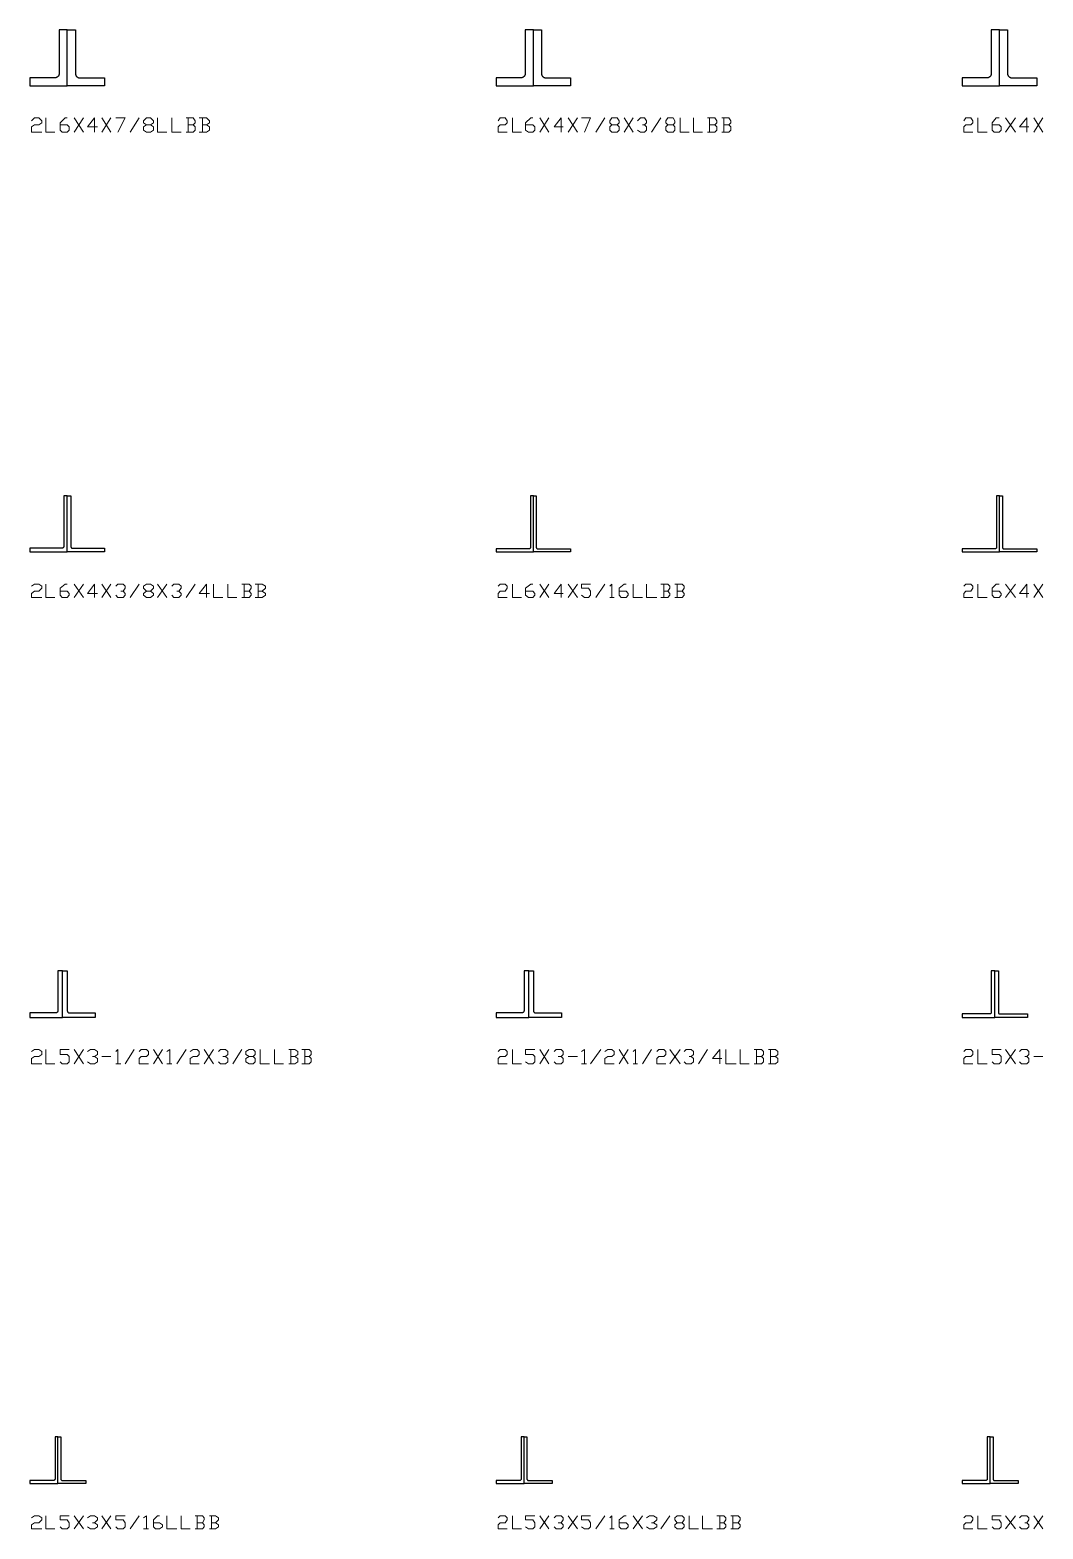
# Model space of a CAD drawing. Header units: inches. Extents: x 0 to 985, y -1555 to 12.
# Drawn here: x 0 to 108.7, y -754.9 to -594 of the extents above; entities that cross this region are included whole.
import ezdxf

# ---------------------------------------------------------------- set-up
doc = ezdxf.new("R2010")
doc.units = ezdxf.units.IN
doc.header["$MEASUREMENT"] = 0
doc.layers.add('AISC_STEEL', color=7, linetype='Continuous')

msp = doc.modelspace()

# ---------------------------------------------------------------- linework, layer by layer
at = {"color": 3, "lineweight": 0}
for points in [[(0.16, -603.76), (0.49, -603.43), (0.93, -603.43), (1.26, -603.76), (1.26, -603.98), (0.93, -604.19), (0.49, -604.19), (0.16, -604.41), (0.16, -604.96), (1.26, -604.96)], [(1.69, -603.43), (1.69, -604.96), (2.67, -604.96)], [(3.22, -604.19), (3.98, -604.19), (4.2, -604.41), (4.2, -604.74), (3.98, -604.96), (3.44, -604.96), (3.22, -604.74), (3.22, -603.98), (3.76, -603.43), (3.98, -603.43)], [(4.75, -604.96), (5.73, -603.43)], [(4.75, -603.43), (5.73, -604.96)], [(7.25, -604.41), (6.16, -604.41), (6.93, -603.43), (6.93, -604.96)], [(7.69, -604.96), (8.67, -603.43)], [(7.69, -603.43), (8.67, -604.96)], [(9.22, -603.43), (10.2, -603.43), (9.43, -604.96)], [(10.74, -604.96), (11.72, -603.43)], [(12.92, -604.19), (13.25, -604.41), (13.25, -604.74), (12.92, -604.96), (12.49, -604.96), (12.16, -604.74), (12.16, -604.41), (12.49, -604.19), (12.92, -604.19), (13.25, -603.98), (13.25, -603.76), (12.92, -603.43), (12.49, -603.43), (12.16, -603.76), (12.16, -603.98), (12.49, -604.19)], [(13.69, -603.43), (13.69, -604.96), (14.67, -604.96)], [(15.21, -603.43), (15.21, -604.96), (16.2, -604.96)], [(17.5, -604.19), (17.72, -603.98), (17.72, -603.76), (17.5, -603.43), (16.74, -603.43)], [(16.74, -604.96), (17.5, -604.96), (17.72, -604.74), (17.72, -604.41), (17.5, -604.19), (16.96, -604.19)], [(16.96, -603.43), (16.96, -604.96)], [(18.92, -604.19), (19.25, -603.98), (19.25, -603.76), (18.92, -603.43), (18.16, -603.43)], [(18.16, -604.96), (18.92, -604.96), (19.25, -604.74), (19.25, -604.41), (18.92, -604.19), (18.49, -604.19)], [(18.49, -603.43), (18.49, -604.96)], [(50.22, -603.76), (50.44, -603.43), (50.98, -603.43), (51.2, -603.76), (51.2, -603.98), (50.98, -604.19), (50.44, -604.19), (50.22, -604.41), (50.22, -604.96), (51.2, -604.96)], [(51.75, -603.43), (51.75, -604.96), (52.73, -604.96)], [(53.16, -604.19), (53.93, -604.19), (54.15, -604.41), (54.15, -604.74), (53.93, -604.96), (53.49, -604.96), (53.16, -604.74), (53.16, -603.98), (53.71, -603.43), (53.93, -603.43)], [(54.69, -604.96), (55.67, -603.43)], [(54.69, -603.43), (55.67, -604.96)], [(57.2, -604.41), (56.22, -604.41), (56.98, -603.43), (56.98, -604.96)], [(57.74, -604.96), (58.73, -603.43)], [(57.74, -603.43), (58.73, -604.96)], [(59.16, -603.43), (60.14, -603.43), (59.49, -604.96)], [(60.69, -604.96), (61.67, -603.43)], [(62.98, -604.19), (63.2, -604.41), (63.2, -604.74), (62.98, -604.96), (62.43, -604.96), (62.22, -604.74), (62.22, -604.41), (62.43, -604.19), (62.98, -604.19), (63.2, -603.98), (63.2, -603.76), (62.98, -603.43), (62.43, -603.43), (62.22, -603.76), (62.22, -603.98), (62.43, -604.19)], [(63.74, -604.96), (64.72, -603.43)], [(63.74, -603.43), (64.72, -604.96)], [(65.16, -603.76), (65.49, -603.43), (65.92, -603.43), (66.14, -603.76), (66.14, -603.98), (65.92, -604.19), (65.7, -604.19)], [(65.92, -604.19), (66.14, -604.41), (66.14, -604.74), (65.92, -604.96), (65.49, -604.96), (65.16, -604.74)], [(66.69, -604.96), (67.67, -603.43)], [(68.98, -604.19), (69.19, -604.41), (69.19, -604.74), (68.98, -604.96), (68.43, -604.96), (68.21, -604.74), (68.21, -604.41), (68.43, -604.19), (68.98, -604.19), (69.19, -603.98), (69.19, -603.76), (68.98, -603.43), (68.43, -603.43), (68.21, -603.76), (68.21, -603.98), (68.43, -604.19)], [(69.74, -603.43), (69.74, -604.96), (70.72, -604.96)], [(71.16, -603.43), (71.16, -604.96), (72.14, -604.96)], [(73.45, -604.19), (73.67, -603.98), (73.67, -603.76), (73.45, -603.43), (72.68, -603.43)], [(72.68, -604.96), (73.45, -604.96), (73.67, -604.74), (73.67, -604.41), (73.45, -604.19), (72.9, -604.19)], [(72.9, -603.43), (72.9, -604.96)], [(74.97, -604.19), (75.19, -603.98), (75.19, -603.76), (74.97, -603.43), (74.21, -603.43)], [(74.21, -604.96), (74.97, -604.96), (75.19, -604.74), (75.19, -604.41), (74.97, -604.19), (74.43, -604.19)], [(74.43, -603.43), (74.43, -604.96)], [(100.17, -603.76), (100.38, -603.43), (100.93, -603.43), (101.15, -603.76), (101.15, -603.98), (100.93, -604.19), (100.38, -604.19), (100.17, -604.41), (100.17, -604.96), (101.15, -604.96)], [(101.69, -603.43), (101.69, -604.96), (102.67, -604.96)], [(103.22, -604.19), (103.98, -604.19), (104.2, -604.41), (104.2, -604.74), (103.98, -604.96), (103.44, -604.96), (103.22, -604.74), (103.22, -603.98), (103.65, -603.43), (103.98, -603.43)], [(104.64, -604.96), (105.73, -603.43)], [(104.64, -603.43), (105.73, -604.96)], [(107.14, -604.41), (106.16, -604.41), (106.93, -603.43), (106.93, -604.96)], [(107.69, -604.96), (108.67, -603.43)], [(107.69, -603.43), (108.67, -604.96)], [(0.16, -653.7), (0.49, -653.48), (0.93, -653.48), (1.26, -653.7), (1.26, -653.92), (0.93, -654.25), (0.49, -654.25), (0.16, -654.47), (0.16, -654.9), (1.26, -654.9)], [(1.69, -653.48), (1.69, -654.9), (2.67, -654.9)], [(3.22, -654.25), (3.98, -654.25), (4.2, -654.47), (4.2, -654.68), (3.98, -654.9), (3.44, -654.9), (3.22, -654.68), (3.22, -653.92), (3.76, -653.48), (3.98, -653.48)], [(4.75, -654.9), (5.73, -653.48)], [(4.75, -653.48), (5.73, -654.9)], [(7.25, -654.47), (6.16, -654.47), (6.93, -653.48), (6.93, -654.9)], [(7.69, -654.9), (8.67, -653.48)], [(7.69, -653.48), (8.67, -654.9)], [(9.22, -653.7), (9.43, -653.48), (9.98, -653.48), (10.2, -653.7), (10.2, -653.92), (9.98, -654.25), (9.76, -654.25)], [(9.98, -654.25), (10.2, -654.47), (10.2, -654.68), (9.98, -654.9), (9.43, -654.9), (9.22, -654.68)], [(10.74, -654.9), (11.72, -653.48)], [(12.92, -654.25), (13.25, -654.47), (13.25, -654.68), (12.92, -654.9), (12.49, -654.9), (12.16, -654.68), (12.16, -654.47), (12.49, -654.25), (12.92, -654.25), (13.25, -653.92), (13.25, -653.7), (12.92, -653.48), (12.49, -653.48), (12.16, -653.7), (12.16, -653.92), (12.49, -654.25)], [(13.69, -654.9), (14.67, -653.48)], [(13.69, -653.48), (14.67, -654.9)], [(15.21, -653.7), (15.43, -653.48), (15.98, -653.48), (16.2, -653.7), (16.2, -653.92), (15.98, -654.25), (15.76, -654.25)], [(15.98, -654.25), (16.2, -654.47), (16.2, -654.68), (15.98, -654.9), (15.43, -654.9), (15.21, -654.68)], [(16.74, -654.9), (17.72, -653.48)], [(19.25, -654.47), (18.16, -654.47), (18.92, -653.48), (18.92, -654.9)], [(19.69, -653.48), (19.69, -654.9), (20.67, -654.9)], [(21.21, -653.48), (21.21, -654.9), (22.19, -654.9)], [(23.5, -654.25), (23.72, -653.92), (23.72, -653.7), (23.5, -653.48), (22.74, -653.48)], [(22.74, -654.9), (23.5, -654.9), (23.72, -654.68), (23.72, -654.47), (23.5, -654.25), (22.96, -654.25)], [(22.96, -653.48), (22.96, -654.9)], [(24.92, -654.25), (25.25, -653.92), (25.25, -653.7), (24.92, -653.48), (24.16, -653.48)], [(24.16, -654.9), (24.92, -654.9), (25.25, -654.68), (25.25, -654.47), (24.92, -654.25), (24.48, -654.25)], [(24.48, -653.48), (24.48, -654.9)], [(50.22, -653.7), (50.44, -653.48), (50.98, -653.48), (51.2, -653.7), (51.2, -653.92), (50.98, -654.25), (50.44, -654.25), (50.22, -654.47), (50.22, -654.9), (51.2, -654.9)], [(51.75, -653.48), (51.75, -654.9), (52.73, -654.9)], [(53.16, -654.25), (53.93, -654.25), (54.15, -654.47), (54.15, -654.68), (53.93, -654.9), (53.49, -654.9), (53.16, -654.68), (53.16, -653.92), (53.71, -653.48), (53.93, -653.48)], [(54.69, -654.9), (55.67, -653.48)], [(54.69, -653.48), (55.67, -654.9)], [(57.2, -654.47), (56.22, -654.47), (56.98, -653.48), (56.98, -654.9)], [(57.74, -654.9), (58.73, -653.48)], [(57.74, -653.48), (58.73, -654.9)], [(59.16, -654.68), (59.49, -654.9), (59.93, -654.9), (60.14, -654.68), (60.14, -654.25), (59.93, -653.92), (59.16, -653.92), (59.16, -653.48), (60.14, -653.48)], [(60.69, -654.9), (61.67, -653.48)], [(62.22, -653.7), (62.43, -653.48), (62.43, -654.9)], [(63.2, -654.25), (63.96, -654.25), (64.18, -654.47), (64.18, -654.68), (63.96, -654.9), (63.41, -654.9), (63.2, -654.68), (63.2, -653.92), (63.74, -653.48), (63.96, -653.48)], [(64.72, -653.48), (64.72, -654.9), (65.7, -654.9)], [(66.14, -653.48), (66.14, -654.9), (67.23, -654.9)], [(68.43, -654.25), (68.65, -653.92), (68.65, -653.7), (68.43, -653.48), (67.67, -653.48)], [(67.67, -654.9), (68.43, -654.9), (68.65, -654.68), (68.65, -654.47), (68.43, -654.25), (67.99, -654.25)], [(67.99, -653.48), (67.99, -654.9)], [(69.96, -654.25), (70.18, -653.92), (70.18, -653.7), (69.96, -653.48), (69.19, -653.48)], [(69.19, -654.9), (69.96, -654.9), (70.18, -654.68), (70.18, -654.47), (69.96, -654.25), (69.41, -654.25)], [(69.41, -653.48), (69.41, -654.9)], [(100.17, -653.7), (100.38, -653.48), (100.93, -653.48), (101.15, -653.7), (101.15, -653.92), (100.93, -654.25), (100.38, -654.25), (100.17, -654.47), (100.17, -654.9), (101.15, -654.9)], [(101.69, -653.48), (101.69, -654.9), (102.67, -654.9)], [(103.22, -654.25), (103.98, -654.25), (104.2, -654.47), (104.2, -654.68), (103.98, -654.9), (103.44, -654.9), (103.22, -654.68), (103.22, -653.92), (103.65, -653.48), (103.98, -653.48)], [(104.64, -654.9), (105.73, -653.48)], [(104.64, -653.48), (105.73, -654.9)], [(107.14, -654.47), (106.16, -654.47), (106.93, -653.48), (106.93, -654.9)], [(107.69, -654.9), (108.67, -653.48)], [(107.69, -653.48), (108.67, -654.9)], [(62.22, -654.9), (62.65, -654.9)], [(0.16, -703.65), (0.49, -703.43), (0.93, -703.43), (1.26, -703.65), (1.26, -703.98), (0.93, -704.19), (0.49, -704.19), (0.16, -704.41), (0.16, -704.96), (1.26, -704.96)], [(1.69, -703.43), (1.69, -704.96), (2.67, -704.96)], [(3.22, -704.74), (3.44, -704.96), (3.98, -704.96), (4.2, -704.74), (4.2, -704.19), (3.98, -703.98), (3.22, -703.98), (3.22, -703.43), (4.2, -703.43)], [(4.75, -704.96), (5.73, -703.43)], [(4.75, -703.43), (5.73, -704.96)], [(6.16, -703.65), (6.49, -703.43), (6.93, -703.43), (7.25, -703.65), (7.25, -703.98), (6.93, -704.19), (6.71, -704.19)], [(6.93, -704.19), (7.25, -704.41), (7.25, -704.74), (6.93, -704.96), (6.49, -704.96), (6.16, -704.74)], [(7.69, -704.19), (8.67, -704.19)], [(9.22, -703.65), (9.43, -703.43), (9.43, -704.96)], [(10.2, -704.96), (11.18, -703.43)], [(11.72, -703.65), (11.94, -703.43), (12.49, -703.43), (12.71, -703.65), (12.71, -703.98), (12.49, -704.19), (11.94, -704.19), (11.72, -704.41), (11.72, -704.96), (12.71, -704.96)], [(13.25, -704.96), (14.23, -703.43)], [(13.25, -703.43), (14.23, -704.96)], [(14.67, -703.65), (15, -703.43), (15, -704.96)], [(15.76, -704.96), (16.74, -703.43)], [(17.18, -703.65), (17.5, -703.43), (17.94, -703.43), (18.16, -703.65), (18.16, -703.98), (17.94, -704.19), (17.5, -704.19), (17.18, -704.41), (17.18, -704.96), (18.16, -704.96)], [(18.7, -704.96), (19.69, -703.43)], [(18.7, -703.43), (19.69, -704.96)], [(20.23, -703.65), (20.45, -703.43), (20.99, -703.43), (21.21, -703.65), (21.21, -703.98), (20.99, -704.19), (20.67, -704.19)], [(20.99, -704.19), (21.21, -704.41), (21.21, -704.74), (20.99, -704.96), (20.45, -704.96), (20.23, -704.74)], [(21.76, -704.96), (22.74, -703.43)], [(23.94, -704.19), (24.16, -704.41), (24.16, -704.74), (23.94, -704.96), (23.5, -704.96), (23.17, -704.74), (23.17, -704.41), (23.5, -704.19), (23.94, -704.19), (24.16, -703.98), (24.16, -703.65), (23.94, -703.43), (23.5, -703.43), (23.17, -703.65), (23.17, -703.98), (23.5, -704.19)], [(24.7, -703.43), (24.7, -704.96), (25.68, -704.96)], [(26.23, -703.43), (26.23, -704.96), (27.21, -704.96)], [(28.41, -704.19), (28.74, -703.98), (28.74, -703.65), (28.41, -703.43), (27.75, -703.43)], [(27.75, -704.96), (28.41, -704.96), (28.74, -704.74), (28.74, -704.41), (28.41, -704.19), (27.97, -704.19)], [(27.97, -703.43), (27.97, -704.96)], [(29.94, -704.19), (30.15, -703.98), (30.15, -703.65), (29.94, -703.43), (29.17, -703.43)], [(29.17, -704.96), (29.94, -704.96), (30.15, -704.74), (30.15, -704.41), (29.94, -704.19), (29.5, -704.19)], [(29.5, -703.43), (29.5, -704.96)], [(50.22, -703.65), (50.44, -703.43), (50.98, -703.43), (51.2, -703.65), (51.2, -703.98), (50.98, -704.19), (50.44, -704.19), (50.22, -704.41), (50.22, -704.96), (51.2, -704.96)], [(51.75, -703.43), (51.75, -704.96), (52.73, -704.96)], [(53.16, -704.74), (53.49, -704.96), (53.93, -704.96), (54.15, -704.74), (54.15, -704.19), (53.93, -703.98), (53.16, -703.98), (53.16, -703.43), (54.15, -703.43)], [(54.69, -704.96), (55.67, -703.43)], [(54.69, -703.43), (55.67, -704.96)], [(56.22, -703.65), (56.44, -703.43), (56.98, -703.43), (57.2, -703.65), (57.2, -703.98), (56.98, -704.19), (56.65, -704.19)], [(56.98, -704.19), (57.2, -704.41), (57.2, -704.74), (56.98, -704.96), (56.44, -704.96), (56.22, -704.74)], [(57.74, -704.19), (58.73, -704.19)], [(59.16, -703.65), (59.49, -703.43), (59.49, -704.96)], [(60.14, -704.96), (61.23, -703.43)], [(61.67, -703.65), (62, -703.43), (62.43, -703.43), (62.65, -703.65), (62.65, -703.98), (62.43, -704.19), (62, -704.19), (61.67, -704.41), (61.67, -704.96), (62.65, -704.96)], [(63.2, -704.96), (64.18, -703.43)], [(63.2, -703.43), (64.18, -704.96)], [(64.72, -703.65), (64.94, -703.43), (64.94, -704.96)], [(65.7, -704.96), (66.69, -703.43)], [(67.23, -703.65), (67.45, -703.43), (67.99, -703.43), (68.21, -703.65), (68.21, -703.98), (67.99, -704.19), (67.45, -704.19), (67.23, -704.41), (67.23, -704.96), (68.21, -704.96)], [(68.65, -704.96), (69.74, -703.43)], [(68.65, -703.43), (69.74, -704.96)], [(70.18, -703.65), (70.39, -703.43), (70.94, -703.43), (71.16, -703.65), (71.16, -703.98), (70.94, -704.19), (70.72, -704.19)], [(70.94, -704.19), (71.16, -704.41), (71.16, -704.74), (70.94, -704.96), (70.39, -704.96), (70.18, -704.74)], [(71.7, -704.96), (72.68, -703.43)], [(74.21, -704.41), (73.23, -704.41), (73.99, -703.43), (73.99, -704.96)], [(74.65, -703.43), (74.65, -704.96), (75.74, -704.96)], [(76.17, -703.43), (76.17, -704.96), (77.16, -704.96)], [(78.46, -704.19), (78.68, -703.98), (78.68, -703.65), (78.46, -703.43), (77.7, -703.43)], [(77.7, -704.96), (78.46, -704.96), (78.68, -704.74), (78.68, -704.41), (78.46, -704.19), (77.92, -704.19)], [(77.92, -703.43), (77.92, -704.96)], [(79.99, -704.19), (80.21, -703.98), (80.21, -703.65), (79.99, -703.43), (79.23, -703.43)], [(79.23, -704.96), (79.99, -704.96), (80.21, -704.74), (80.21, -704.41), (79.99, -704.19), (79.45, -704.19)], [(79.45, -703.43), (79.45, -704.96)], [(100.17, -703.65), (100.38, -703.43), (100.93, -703.43), (101.15, -703.65), (101.15, -703.98), (100.93, -704.19), (100.38, -704.19), (100.17, -704.41), (100.17, -704.96), (101.15, -704.96)], [(101.69, -703.43), (101.69, -704.96), (102.67, -704.96)], [(103.22, -704.74), (103.44, -704.96), (103.98, -704.96), (104.2, -704.74), (104.2, -704.19), (103.98, -703.98), (103.22, -703.98), (103.22, -703.43), (104.2, -703.43)], [(104.64, -704.96), (105.73, -703.43)], [(104.64, -703.43), (105.73, -704.96)], [(106.16, -703.65), (106.38, -703.43), (106.93, -703.43), (107.14, -703.65), (107.14, -703.98), (106.93, -704.19), (106.71, -704.19)], [(106.93, -704.19), (107.14, -704.41), (107.14, -704.74), (106.93, -704.96), (106.38, -704.96), (106.16, -704.74)], [(107.69, -704.19), (108.67, -704.19)], [(9.22, -704.96), (9.76, -704.96)], [(14.67, -704.96), (15.21, -704.96)], [(59.16, -704.96), (59.71, -704.96)], [(64.72, -704.96), (65.16, -704.96)], [(0.16, -753.7), (0.49, -753.48), (0.93, -753.48), (1.26, -753.7), (1.26, -753.92), (0.93, -754.25), (0.49, -754.25), (0.16, -754.47), (0.16, -754.9), (1.26, -754.9)], [(1.69, -753.48), (1.69, -754.9), (2.67, -754.9)], [(3.22, -754.68), (3.44, -754.9), (3.98, -754.9), (4.2, -754.68), (4.2, -754.25), (3.98, -753.92), (3.22, -753.92), (3.22, -753.48), (4.2, -753.48)], [(4.75, -754.9), (5.73, -753.48)], [(4.75, -753.48), (5.73, -754.9)], [(6.16, -753.7), (6.49, -753.48), (6.93, -753.48), (7.25, -753.7), (7.25, -753.92), (6.93, -754.25), (6.71, -754.25)], [(6.93, -754.25), (7.25, -754.47), (7.25, -754.68), (6.93, -754.9), (6.49, -754.9), (6.16, -754.68)], [(7.69, -754.9), (8.67, -753.48)], [(7.69, -753.48), (8.67, -754.9)], [(9.22, -754.68), (9.43, -754.9), (9.98, -754.9), (10.2, -754.68), (10.2, -754.25), (9.98, -753.92), (9.22, -753.92), (9.22, -753.48), (10.2, -753.48)], [(10.74, -754.9), (11.72, -753.48)], [(12.16, -753.7), (12.49, -753.48), (12.49, -754.9)], [(13.25, -754.25), (13.91, -754.25), (14.23, -754.47), (14.23, -754.68), (13.91, -754.9), (13.47, -754.9), (13.25, -754.68), (13.25, -753.92), (13.69, -753.48), (13.91, -753.48)], [(14.67, -753.48), (14.67, -754.9), (15.76, -754.9)], [(16.2, -753.48), (16.2, -754.9), (17.18, -754.9)], [(18.49, -754.25), (18.7, -753.92), (18.7, -753.7), (18.49, -753.48), (17.72, -753.48)], [(17.72, -754.9), (18.49, -754.9), (18.7, -754.68), (18.7, -754.47), (18.49, -754.25), (17.94, -754.25)], [(17.94, -753.48), (17.94, -754.9)], [(19.9, -754.25), (20.23, -753.92), (20.23, -753.7), (19.9, -753.48), (19.25, -753.48)], [(19.25, -754.9), (19.9, -754.9), (20.23, -754.68), (20.23, -754.47), (19.9, -754.25), (19.47, -754.25)], [(19.47, -753.48), (19.47, -754.9)], [(50.22, -753.7), (50.44, -753.48), (50.98, -753.48), (51.2, -753.7), (51.2, -753.92), (50.98, -754.25), (50.44, -754.25), (50.22, -754.47), (50.22, -754.9), (51.2, -754.9)], [(51.75, -753.48), (51.75, -754.9), (52.73, -754.9)], [(53.16, -754.68), (53.49, -754.9), (53.93, -754.9), (54.15, -754.68), (54.15, -754.25), (53.93, -753.92), (53.16, -753.92), (53.16, -753.48), (54.15, -753.48)], [(54.69, -754.9), (55.67, -753.48)], [(54.69, -753.48), (55.67, -754.9)], [(56.22, -753.7), (56.44, -753.48), (56.98, -753.48), (57.2, -753.7), (57.2, -753.92), (56.98, -754.25), (56.65, -754.25)], [(56.98, -754.25), (57.2, -754.47), (57.2, -754.68), (56.98, -754.9), (56.44, -754.9), (56.22, -754.68)], [(57.74, -754.9), (58.73, -753.48)], [(57.74, -753.48), (58.73, -754.9)], [(59.16, -754.68), (59.49, -754.9), (59.93, -754.9), (60.14, -754.68), (60.14, -754.25), (59.93, -753.92), (59.16, -753.92), (59.16, -753.48), (60.14, -753.48)], [(60.69, -754.9), (61.67, -753.48)], [(62.22, -753.7), (62.43, -753.48), (62.43, -754.9)], [(63.2, -754.25), (63.96, -754.25), (64.18, -754.47), (64.18, -754.68), (63.96, -754.9), (63.41, -754.9), (63.2, -754.68), (63.2, -753.92), (63.74, -753.48), (63.96, -753.48)], [(64.72, -754.9), (65.7, -753.48)], [(64.72, -753.48), (65.7, -754.9)], [(66.14, -753.7), (66.47, -753.48), (66.9, -753.48), (67.23, -753.7), (67.23, -753.92), (66.9, -754.25), (66.69, -754.25)], [(66.9, -754.25), (67.23, -754.47), (67.23, -754.68), (66.9, -754.9), (66.47, -754.9), (66.14, -754.68)], [(67.67, -754.9), (68.65, -753.48)], [(69.96, -754.25), (70.18, -754.47), (70.18, -754.68), (69.96, -754.9), (69.41, -754.9), (69.19, -754.68), (69.19, -754.47), (69.41, -754.25), (69.96, -754.25), (70.18, -753.92), (70.18, -753.7), (69.96, -753.48), (69.41, -753.48), (69.19, -753.7), (69.19, -753.92), (69.41, -754.25)], [(70.72, -753.48), (70.72, -754.9), (71.7, -754.9)], [(72.14, -753.48), (72.14, -754.9), (73.23, -754.9)], [(74.43, -754.25), (74.65, -753.92), (74.65, -753.7), (74.43, -753.48), (73.67, -753.48)], [(73.67, -754.9), (74.43, -754.9), (74.65, -754.68), (74.65, -754.47), (74.43, -754.25), (73.99, -754.25)], [(73.99, -753.48), (73.99, -754.9)], [(75.96, -754.25), (76.17, -753.92), (76.17, -753.7), (75.96, -753.48), (75.19, -753.48)], [(75.19, -754.9), (75.96, -754.9), (76.17, -754.68), (76.17, -754.47), (75.96, -754.25), (75.41, -754.25)], [(75.41, -753.48), (75.41, -754.9)], [(100.17, -753.7), (100.38, -753.48), (100.93, -753.48), (101.15, -753.7), (101.15, -753.92), (100.93, -754.25), (100.38, -754.25), (100.17, -754.47), (100.17, -754.9), (101.15, -754.9)], [(101.69, -753.48), (101.69, -754.9), (102.67, -754.9)], [(103.22, -754.68), (103.44, -754.9), (103.98, -754.9), (104.2, -754.68), (104.2, -754.25), (103.98, -753.92), (103.22, -753.92), (103.22, -753.48), (104.2, -753.48)], [(104.64, -754.9), (105.73, -753.48)], [(104.64, -753.48), (105.73, -754.9)], [(106.16, -753.7), (106.38, -753.48), (106.93, -753.48), (107.14, -753.7), (107.14, -753.92), (106.93, -754.25), (106.71, -754.25)], [(106.93, -754.25), (107.14, -754.47), (107.14, -754.68), (106.93, -754.9), (106.38, -754.9), (106.16, -754.68)], [(107.69, -754.9), (108.67, -753.48)], [(107.69, -753.48), (108.67, -754.9)], [(12.16, -754.9), (12.71, -754.9)], [(62.22, -754.9), (62.65, -754.9)]]:
    msp.add_lwpolyline(points, dxfattribs=at)
at = {"layer": 'AISC_STEEL'}
for points in [[(0, -600), (4, -600), (4, -594), (3.12, -594), (3.12, -598.69), (3.12, -598.72), (3.12, -598.75), (3.12, -598.78), (3.11, -598.81), (3.1, -598.83), (3.09, -598.86), (3.08, -598.89), (3.06, -598.91), (3.04, -598.94), (3.03, -598.96), (3.01, -598.99), (2.99, -599.01), (2.96, -599.03), (2.94, -599.04), (2.91, -599.06), (2.89, -599.08), (2.86, -599.09), (2.83, -599.1), (2.81, -599.11), (2.78, -599.12), (2.75, -599.12), (2.72, -599.12), (2.69, -599.12), (0, -599.12)], [(8, -600), (4, -600), (4, -594), (4.88, -594), (4.88, -598.69), (4.88, -598.72), (4.88, -598.75), (4.88, -598.78), (4.89, -598.81), (4.9, -598.83), (4.91, -598.86), (4.92, -598.89), (4.94, -598.91), (4.96, -598.94), (4.97, -598.96), (4.99, -598.99), (5.01, -599.01), (5.04, -599.03), (5.06, -599.04), (5.09, -599.06), (5.11, -599.08), (5.14, -599.09), (5.17, -599.1), (5.19, -599.11), (5.22, -599.12), (5.25, -599.12), (5.28, -599.12), (5.31, -599.12), (8, -599.12)], [(50, -600), (54, -600), (54, -594), (53.12, -594), (53.12, -598.69), (53.12, -598.72), (53.12, -598.75), (53.12, -598.78), (53.11, -598.81), (53.1, -598.83), (53.09, -598.86), (53.08, -598.89), (53.06, -598.91), (53.04, -598.94), (53.03, -598.96), (53.01, -598.99), (52.99, -599.01), (52.96, -599.03), (52.94, -599.04), (52.91, -599.06), (52.89, -599.08), (52.86, -599.09), (52.83, -599.1), (52.81, -599.11), (52.78, -599.12), (52.75, -599.12), (52.72, -599.12), (52.69, -599.12), (50, -599.12)], [(58, -600), (54, -600), (54, -594), (54.88, -594), (54.88, -598.69), (54.88, -598.72), (54.88, -598.75), (54.88, -598.78), (54.89, -598.81), (54.9, -598.83), (54.91, -598.86), (54.92, -598.89), (54.94, -598.91), (54.96, -598.94), (54.97, -598.96), (54.99, -598.99), (55.01, -599.01), (55.04, -599.03), (55.06, -599.04), (55.09, -599.06), (55.11, -599.08), (55.14, -599.09), (55.17, -599.1), (55.19, -599.11), (55.22, -599.12), (55.25, -599.12), (55.28, -599.12), (55.31, -599.12), (58, -599.12)], [(100, -600), (104, -600), (104, -594), (103.12, -594), (103.12, -598.69), (103.12, -598.72), (103.12, -598.75), (103.12, -598.78), (103.11, -598.81), (103.1, -598.83), (103.09, -598.86), (103.08, -598.89), (103.06, -598.91), (103.04, -598.94), (103.03, -598.96), (103.01, -598.99), (102.99, -599.01), (102.96, -599.03), (102.94, -599.04), (102.91, -599.06), (102.89, -599.08), (102.86, -599.09), (102.83, -599.1), (102.81, -599.11), (102.78, -599.12), (102.75, -599.12), (102.72, -599.12), (102.69, -599.12), (100, -599.12)], [(108, -600), (104, -600), (104, -594), (104.88, -594), (104.88, -598.69), (104.88, -598.72), (104.88, -598.75), (104.88, -598.78), (104.89, -598.81), (104.9, -598.83), (104.91, -598.86), (104.92, -598.89), (104.94, -598.91), (104.96, -598.94), (104.97, -598.96), (104.99, -598.99), (105.01, -599.01), (105.04, -599.03), (105.06, -599.04), (105.09, -599.06), (105.11, -599.08), (105.14, -599.09), (105.17, -599.1), (105.19, -599.11), (105.22, -599.12), (105.25, -599.12), (105.28, -599.12), (105.31, -599.12), (108, -599.12)], [(0, -650), (4, -650), (4, -644), (3.62, -644), (3.62, -649.44), (3.62, -649.46), (3.62, -649.49), (3.61, -649.51), (3.6, -649.53), (3.59, -649.55), (3.57, -649.57), (3.55, -649.59), (3.53, -649.6), (3.51, -649.61), (3.49, -649.62), (3.46, -649.62), (3.44, -649.62), (0, -649.62)], [(8, -650), (4, -650), (4, -644), (4.38, -644), (4.38, -649.44), (4.38, -649.46), (4.38, -649.49), (4.39, -649.51), (4.4, -649.53), (4.41, -649.55), (4.43, -649.57), (4.45, -649.59), (4.47, -649.6), (4.49, -649.61), (4.51, -649.62), (4.54, -649.62), (4.56, -649.62), (8, -649.62)], [(50, -650), (54, -650), (54, -644), (53.69, -644), (53.69, -649.53), (53.69, -649.55), (53.68, -649.57), (53.68, -649.59), (53.67, -649.61), (53.65, -649.63), (53.64, -649.64), (53.63, -649.65), (53.61, -649.67), (53.59, -649.68), (53.57, -649.68), (53.55, -649.69), (53.53, -649.69), (50, -649.69)], [(58, -650), (54, -650), (54, -644), (54.31, -644), (54.31, -649.53), (54.31, -649.55), (54.32, -649.57), (54.32, -649.59), (54.33, -649.61), (54.35, -649.63), (54.36, -649.64), (54.37, -649.65), (54.39, -649.67), (54.41, -649.68), (54.43, -649.68), (54.45, -649.69), (54.47, -649.69), (58, -649.69)], [(100, -650), (104, -650), (104, -644), (103.69, -644), (103.69, -649.53), (103.69, -649.55), (103.68, -649.57), (103.68, -649.59), (103.67, -649.61), (103.65, -649.63), (103.64, -649.64), (103.63, -649.65), (103.61, -649.67), (103.59, -649.68), (103.57, -649.68), (103.55, -649.69), (103.53, -649.69), (100, -649.69)], [(108, -650), (104, -650), (104, -644), (104.31, -644), (104.31, -649.53), (104.31, -649.55), (104.32, -649.57), (104.32, -649.59), (104.33, -649.61), (104.35, -649.63), (104.36, -649.64), (104.37, -649.65), (104.39, -649.67), (104.41, -649.68), (104.43, -649.68), (104.45, -649.69), (104.47, -649.69), (108, -649.69)], [(0, -700), (3.5, -700), (3.5, -695), (3, -695), (3, -699.25), (3, -699.28), (2.99, -699.31), (2.99, -699.33), (2.98, -699.36), (2.96, -699.38), (2.95, -699.41), (2.93, -699.43), (2.91, -699.45), (2.88, -699.46), (2.86, -699.48), (2.83, -699.49), (2.81, -699.49), (2.78, -699.5), (2.75, -699.5), (0, -699.5)], [(7, -700), (3.5, -700), (3.5, -695), (4, -695), (4, -699.25), (4, -699.28), (4.01, -699.31), (4.01, -699.33), (4.02, -699.36), (4.04, -699.38), (4.05, -699.41), (4.07, -699.43), (4.09, -699.45), (4.12, -699.46), (4.14, -699.48), (4.17, -699.49), (4.19, -699.49), (4.22, -699.5), (4.25, -699.5), (7, -699.5)], [(50, -700), (53.5, -700), (53.5, -695), (53, -695), (53, -699.25), (53, -699.28), (52.99, -699.31), (52.99, -699.33), (52.98, -699.36), (52.96, -699.38), (52.95, -699.41), (52.93, -699.43), (52.91, -699.45), (52.88, -699.46), (52.86, -699.48), (52.83, -699.49), (52.81, -699.49), (52.78, -699.5), (52.75, -699.5), (50, -699.5)], [(57, -700), (53.5, -700), (53.5, -695), (54, -695), (54, -699.25), (54, -699.28), (54.01, -699.31), (54.01, -699.33), (54.02, -699.36), (54.04, -699.38), (54.05, -699.41), (54.07, -699.43), (54.09, -699.45), (54.12, -699.46), (54.14, -699.48), (54.17, -699.49), (54.19, -699.49), (54.22, -699.5), (54.25, -699.5), (57, -699.5)], [(100, -700), (103.5, -700), (103.5, -695), (103.12, -695), (103.12, -699.44), (103.12, -699.46), (103.12, -699.49), (103.11, -699.51), (103.1, -699.53), (103.09, -699.55), (103.07, -699.57), (103.05, -699.59), (103.03, -699.6), (103.01, -699.61), (102.99, -699.62), (102.96, -699.62), (102.94, -699.62), (100, -699.62)], [(107, -700), (103.5, -700), (103.5, -695), (103.88, -695), (103.88, -699.44), (103.88, -699.46), (103.88, -699.49), (103.89, -699.51), (103.9, -699.53), (103.91, -699.55), (103.93, -699.57), (103.95, -699.59), (103.97, -699.6), (103.99, -699.61), (104.01, -699.62), (104.04, -699.62), (104.06, -699.62), (107, -699.62)], [(0, -750), (3, -750), (3, -745), (2.69, -745), (2.69, -749.53), (2.69, -749.55), (2.68, -749.57), (2.68, -749.59), (2.67, -749.61), (2.65, -749.63), (2.64, -749.64), (2.63, -749.65), (2.61, -749.67), (2.59, -749.68), (2.57, -749.68), (2.55, -749.69), (2.53, -749.69), (0, -749.69)], [(6, -750), (3, -750), (3, -745), (3.31, -745), (3.31, -749.53), (3.31, -749.55), (3.32, -749.57), (3.32, -749.59), (3.33, -749.61), (3.35, -749.63), (3.36, -749.64), (3.37, -749.65), (3.39, -749.67), (3.41, -749.68), (3.43, -749.68), (3.45, -749.69), (3.47, -749.69), (6, -749.69)], [(50, -750), (53, -750), (53, -745), (52.69, -745), (52.69, -749.53), (52.69, -749.55), (52.68, -749.57), (52.68, -749.59), (52.67, -749.61), (52.65, -749.63), (52.64, -749.64), (52.63, -749.65), (52.61, -749.67), (52.59, -749.68), (52.57, -749.68), (52.55, -749.69), (52.53, -749.69), (50, -749.69)], [(56, -750), (53, -750), (53, -745), (53.31, -745), (53.31, -749.53), (53.31, -749.55), (53.32, -749.57), (53.32, -749.59), (53.33, -749.61), (53.35, -749.63), (53.36, -749.64), (53.37, -749.65), (53.39, -749.67), (53.41, -749.68), (53.43, -749.68), (53.45, -749.69), (53.47, -749.69), (56, -749.69)], [(100, -750), (103, -750), (103, -745), (102.69, -745), (102.69, -749.53), (102.69, -749.55), (102.68, -749.57), (102.68, -749.59), (102.67, -749.61), (102.65, -749.63), (102.64, -749.64), (102.63, -749.65), (102.61, -749.67), (102.59, -749.68), (102.57, -749.68), (102.55, -749.69), (102.53, -749.69), (100, -749.69)], [(106, -750), (103, -750), (103, -745), (103.31, -745), (103.31, -749.53), (103.31, -749.55), (103.32, -749.57), (103.32, -749.59), (103.33, -749.61), (103.35, -749.63), (103.36, -749.64), (103.37, -749.65), (103.39, -749.67), (103.41, -749.68), (103.43, -749.68), (103.45, -749.69), (103.47, -749.69), (106, -749.69)]]:
    msp.add_lwpolyline(points, close=True, dxfattribs=at)

doc.saveas('drawing.dxf')
